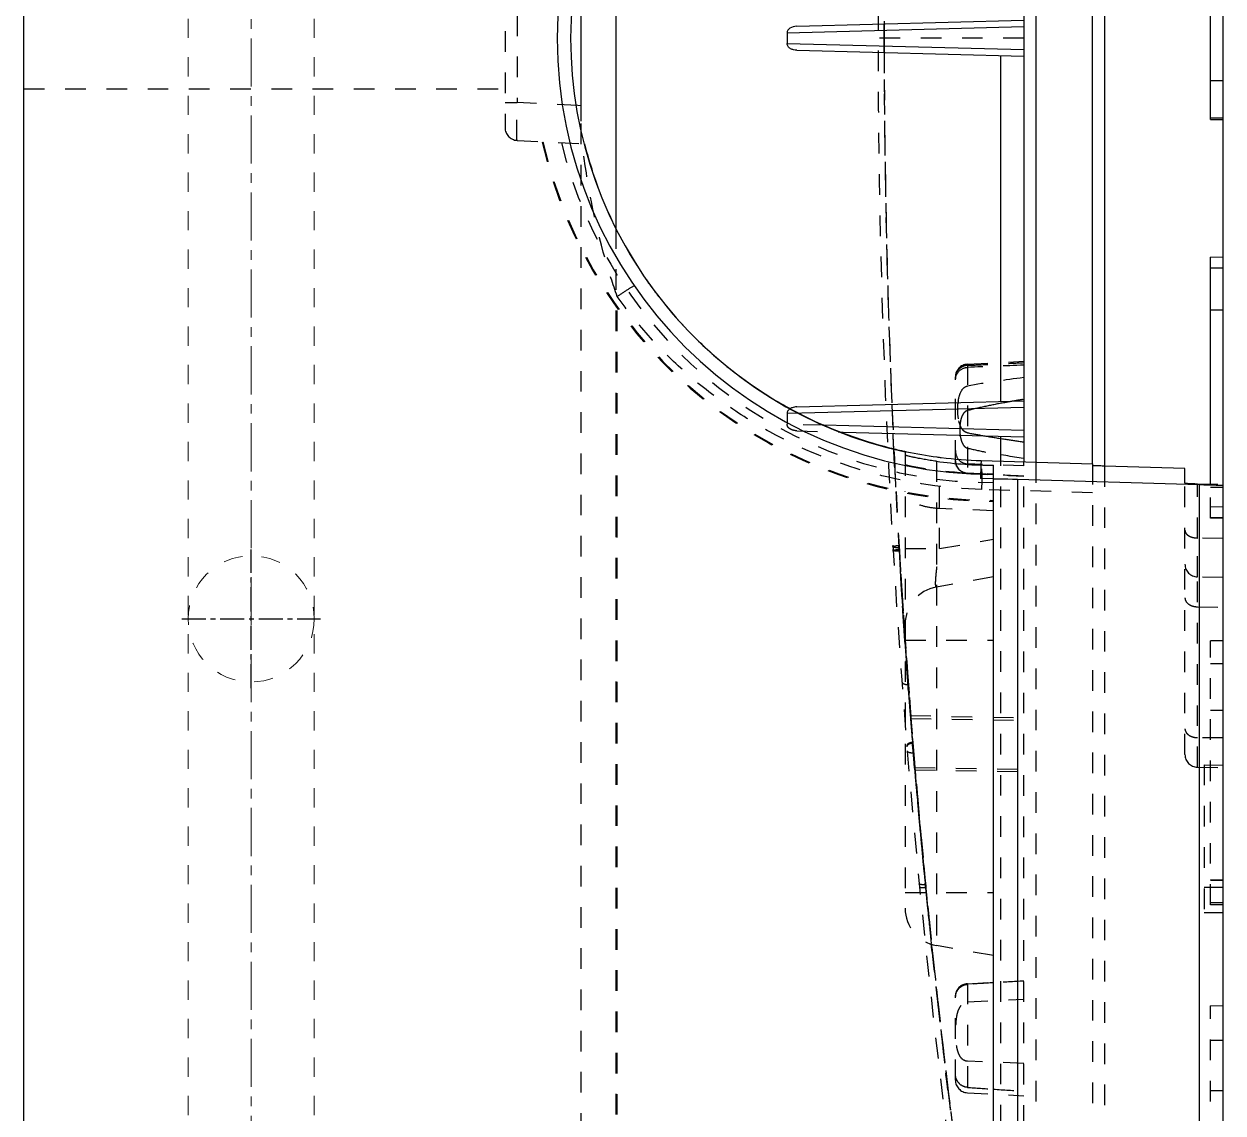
# Model space of a CAD drawing. Header units: millimetres. Extents: x -946 to 3963, y -10008 to 1396.
# Drawn here: x 1283 to 1378, y -3142.7 to -3056.4 of the extents above; entities that cross this region are included whole.
import ezdxf

# ---------------------------------------------------------------- set-up
doc = ezdxf.new("R2010")
doc.units = ezdxf.units.MM
doc.header["$LTSCALE"] = 16.335
doc.linetypes.add('CENTER', pattern=[0.6, 0.375, -0.075, 0.075, -0.075])
doc.linetypes.add('HIDDEN', pattern=[0.2, 0.1, -0.1])
doc.layers.get('0').update_dxf_attribs({"linetype": 'CONTINUOUS'})
doc.layers.add('cool', color=153, linetype='HIDDEN', lineweight=9)
doc.layers.add('DEFAULT_2', color=8, linetype='HIDDEN')

msp = doc.modelspace()

# ---------------------------------------------------------------- linework, layer by layer
at = {"color": 7, "linetype": 'Continuous'}
for p, q in [((1282.979, -3262.537), (1282.979, -2882.537)), ((1377.979, -3063.858), (1377.979, -3022.183)), ((1367.627, -3091.266), (1367.627, -3023.808)), ((1368.58, -3023.64), (1368.58, -3091.434)), ((1362.2, -3023.971), (1362.2, -3091.103)), ((1363.153, -3023.943), (1363.153, -3091.131)), ((1329.878, -3042.494), (1329.878, -3072.574)), ((1376.979, -3063.973), (1376.979, -3043.977)), ((1327.126, -3064.117), (1327.126, -3050.062)), ((1344.212, -3056.587), (1362.2, -3056.116)), ((1343.436, -3057.101), (1362.2, -3056.61)), ((1343.436, -3057.101), (1343.436, -3057.964)), ((1362.2, -3058.464), (1343.436, -3057.973)), ((1344.212, -3058.487), (1362.2, -3058.958)), ((1360.365, -3086.314), (1360.365, -3058.91)), ((1377.979, -3060.913), (1376.979, -3060.913)), ((1327.126, -3062.882), (1326.861, -3062.868)), ((1377.979, -3063.858), (1376.979, -3063.858)), ((1376.979, -3063.973), (1377.979, -3063.972)), ((1377.979, -3092.89), (1377.979, -3063.972)), ((1376.979, -3092.861), (1376.979, -3074.886)), ((1377.979, -3074.894), (1376.979, -3074.886)), ((1377.979, -3075.763), (1376.979, -3075.763)), ((1377.979, -3079.075), (1376.979, -3079.075)), ((1344.212, -3086.737), (1362.2, -3086.266)), ((1344.604, -3087.22), (1362.2, -3086.76)), ((1362.2, -3088.614), (1346.353, -3088.199)), ((1347.894, -3088.733), (1362.2, -3089.108)), ((1360.365, -3091.047), (1360.365, -3089.06)), ((1352.788, -3090.297), (1352.788, -3090.57)), ((1352.824, -3090.274), (1352.913, -3090.293)), ((1358.808, -3091), (1358.798, -3091.332)), ((1358.808, -3091), (1367.627, -3091.266)), ((1359.788, -3183.242), (1359.788, -3091.369)), ((1374.964, -3091.626), (1368.58, -3091.434)), ((1374.964, -3092.781), (1374.964, -3091.626)), ((1361.684, -3092.496), (1361.684, -3160.185)), ((1376.083, -3092.905), (1361.684, -3092.496)), ((1376.083, -3092.905), (1376.083, -3162.209)), ((1377.979, -3262.537), (1377.979, -3092.925))]:
    msp.add_line(p, q, dxfattribs=at)
at = {"color": 1, "linetype": 'CENTER', "ltscale": 0.310989}
for p, q in [((1300.979, -3109.037), (1300.979, -3098.037)), ((1295.479, -3103.537), (1306.479, -3103.537))]:
    msp.add_line(p, q, dxfattribs=at)
at = {"color": 7, "linetype": 'Continuous'}
for centre, radius, start, end in [((1359.788, -3057.537), 34.56, 90, 270), ((1359.788, -3057.537), 33.5, 102.06113, 257.93887), ((1358.184, -3058.312), 31.71, 193.85901, 196.98091), ((1358.314, -3058.271), 31.846, 196.98191, 198.19765), ((1359.515, -3057.714), 33.177, 218.96721, 223.82518), ((1359.749, -3057.468), 33.516, 223.85037, 230.43183), ((1359.957, -3057.223), 33.838, 230.42488, 235.3127), ((1359.854, -3057.374), 33.655, 235.31101, 241.88059), ((1359.614, -3057.772), 33.191, 241.92316, 246.80073), ((1359.888, -3057.126), 33.892, 246.80392, 255.56716), ((1359.922, -3057.024), 34, 255.55497, 257.65387), ((1359.913, -3057.064), 33.959, 257.65423, 257.95001), ((1359.887, -3057.196), 33.824, 258.10179, 262.22097), ((1359.857, -3057.401), 33.617, 262.22459, 262.81648), ((1359.818, -3057.742), 33.274, 262.80841, 268.25931)]:
    msp.add_arc(centre, radius, start, end, dxfattribs=at)
for centre, major_axis, ratio, start_param, end_param in [((1344.226, -3057.089), (0.791, 0.019), 0.635344, 1.573547, 3.126068), ((1344.226, -3087.239), (0.791, 0.019), 0.635344, 1.573547, 2.070447), ((1359.892, -3057.537), (33.832, 0), 0.999995, -1.707933, -1.573874), ((1361.788, -3092.534), (2, -0.059), 0.017448, 1.623668, 3.142104), ((1375.979, -3092.867), (2, -0.059), 0.017448, -1.517925, 0.000512)]:
    msp.add_ellipse(centre, major_axis=major_axis, ratio=ratio, start_param=start_param, end_param=end_param, dxfattribs=at)
for points, knots in [([(1344.212, -3058.487), (1344.127, -3058.484), (1343.956, -3058.463), (1343.715, -3058.374), (1343.504, -3058.22), (1343.436, -3058.049), (1343.436, -3057.964)], [0, 0, 0, 0, 0.250989, 0.501846, 0.752195, 1, 1, 1, 1]), ([(1355.267, -3091.051), (1355.099, -3091.028), (1354.774, -3090.98), (1354.306, -3090.903), (1353.883, -3090.825), (1353.517, -3090.751), (1353.253, -3090.694), (1353.079, -3090.653), (1352.978, -3090.628), (1352.9, -3090.607), (1352.839, -3090.592), (1352.811, -3090.579), (1352.788, -3090.574), (1352.788, -3090.57)], [0, 0, 0, 0, 0.201076, 0.390784, 0.56264, 0.711671, 0.83342, 0.882843, 0.924012, 0.956501, 0.980079, 0.994589, 1, 1, 1, 1]), ([(1368.58, -3091.434), (1368.456, -3091.43), (1368.277, -3091.424), (1368.051, -3091.415), (1367.909, -3091.409), (1367.794, -3091.403), (1367.716, -3091.399), (1367.67, -3091.395), (1367.647, -3091.393), (1367.636, -3091.39), (1367.627, -3091.39), (1367.627, -3091.388)], [0, 0, 0, 0, 0.388697, 0.562606, 0.713034, 0.835399, 0.925478, 0.957569, 0.980776, 0.994931, 1, 1, 1, 1])]:
    msp.add_open_spline(points, degree=3, knots=knots, dxfattribs=at)
at = {"layer": 'cool', "ltscale": 0.932966}
for p, q in [((1295.979, -3249.537), (1295.979, -3041.537)), ((1305.979, -3249.537), (1305.979, -3041.537))]:
    msp.add_line(p, q, dxfattribs=at)
at = {"layer": 'cool', "color": 1, "linetype": 'CENTER', "ltscale": 0.621977}
msp.add_line((1300.979, -3262.537), (1300.979, -3041.537), dxfattribs=at)
at = {"layer": 'cool', "ltscale": 0.932966}
msp.add_circle((1300.979, -3103.537), 5, dxfattribs=at)
at = {"layer": 'DEFAULT_2', "color": 8, "linetype": 'HIDDEN'}
for p, q in [((1321.096, -3050.451), (1321.096, -3064.623)), ((1322.048, -3052.458), (1322.048, -3062.616)), ((1362.2, -3057.537), (1350.644, -3057.537)), ((1282.979, -3061.537), (1321.096, -3061.537)), ((1321.096, -3062.616), (1322.048, -3062.616)), ((1326.861, -3062.868), (1322.048, -3062.616)), ((1327.126, -3150.873), (1327.126, -3064.117)), ((1377.979, -3063.972), (1377.979, -3063.858)), ((1322.048, -3065.627), (1327.397, -3065.907)), ((1329.878, -3072.574), (1329.878, -3146.152)), ((1329.983, -3149.351), (1329.983, -3077.994)), ((1357.726, -3083.366), (1362.2, -3083.131)), ((1357.726, -3083.366), (1357.726, -3092.008)), ((1356.773, -3091.004), (1356.773, -3084.371)), ((1362.098, -3086.16), (1362.2, -3086.143)), ((1343.436, -3087.251), (1344.604, -3087.22)), ((1343.436, -3087.251), (1343.436, -3088.114)), ((1346.353, -3088.199), (1343.436, -3088.123)), ((1344.212, -3088.637), (1347.894, -3088.733)), ((1359.006, -3089.026), (1359.191, -3089.057)), ((1351.905, -3090.342), (1351.889, -3090.013)), ((1351.907, -3090.376), (1351.891, -3090.047)), ((1351.907, -3090.375), (1351.891, -3090.047)), ((1351.907, -3090.375), (1351.891, -3090.047)), ((1351.907, -3090.376), (1351.891, -3090.047)), ((1351.907, -3090.376), (1351.891, -3090.047)), ((1351.907, -3090.376), (1351.891, -3090.047)), ((1351.907, -3090.376), (1351.891, -3090.047)), ((1362.071, -3089.502), (1362.2, -3089.521)), ((1351.92, -3090.647), (1351.907, -3090.375)), ((1351.92, -3090.647), (1351.907, -3090.375)), ((1351.92, -3090.648), (1351.907, -3090.376)), ((1351.92, -3090.648), (1351.907, -3090.376)), ((1351.92, -3090.648), (1351.907, -3090.376)), ((1351.956, -3091.397), (1351.92, -3090.648)), ((1352.788, -3090.57), (1352.788, -3126.468)), ((1355.267, -3091.051), (1355.267, -3129.422)), ((1362.2, -3091.404), (1357.726, -3091.254)), ((1360.365, -3146.947), (1360.365, -3091.047)), ((1362.2, -3090.83), (1361.999, -3090.799)), ((1362.2, -3156.759), (1362.2, -3091.103)), ((1363.153, -3091.131), (1363.153, -3151.386)), ((1367.627, -3091.266), (1367.627, -3162.068)), ((1355.527, -3097.971), (1355.527, -3091.773)), ((1359.218, -3092.081), (1357.726, -3092.001)), ((1357.726, -3092.008), (1362.2, -3092.243)), ((1358.798, -3091.332), (1358.766, -3092.413)), ((1359.788, -3092.112), (1359.218, -3092.081)), ((1368.58, -3091.434), (1368.58, -3163.072)), ((1359.788, -3092.442), (1358.766, -3092.413)), ((1374.964, -3114.289), (1374.964, -3092.781)), ((1375.946, -3097.131), (1375.946, -3092.831)), ((1375.946, -3092.831), (1377.979, -3092.89)), ((1376.979, -3095.559), (1376.979, -3092.861)), ((1377.979, -3093.135), (1376.979, -3093.135)), ((1377.979, -3092.925), (1377.979, -3092.89)), ((1367.627, -3093.55), (1358.877, -3093.29)), ((1359.788, -3094.975), (1355.527, -3094.802)), ((1376.979, -3094.648), (1377.979, -3094.656)), ((1377.979, -3095.525), (1376.979, -3095.525)), ((1377.979, -3095.561), (1376.979, -3095.561)), ((1352.304, -3097.903), (1352.297, -3097.782)), ((1352.304, -3097.904), (1352.297, -3097.782)), ((1352.311, -3098.016), (1352.297, -3097.784)), ((1352.311, -3098.009), (1352.304, -3097.903)), ((1352.311, -3098.009), (1352.304, -3097.904)), ((1355.527, -3097.971), (1359.788, -3097.219)), ((1377.979, -3097.167), (1375.946, -3097.131)), ((1375.946, -3100.214), (1375.946, -3097.131)), ((1352.319, -3098.146), (1352.311, -3098.009)), ((1352.319, -3098.146), (1352.311, -3098.009)), ((1352.318, -3098.14), (1352.311, -3098.016)), ((1352.318, -3098.14), (1352.311, -3098.016)), ((1352.318, -3098.14), (1352.311, -3098.016)), ((1352.318, -3098.14), (1352.311, -3098.016)), ((1352.321, -3098.183), (1352.311, -3098.017)), ((1352.321, -3098.182), (1352.311, -3098.017)), ((1352.32, -3098.161), (1352.312, -3098.025)), ((1352.788, -3097.971), (1355.527, -3097.971)), ((1359.788, -3100.219), (1355.267, -3101.017)), ((1375.946, -3115.289), (1375.946, -3100.214)), ((1377.979, -3100.249), (1375.946, -3100.214)), ((1375.946, -3102.579), (1377.979, -3102.604)), ((1352.683, -3103.984), (1352.676, -3103.883)), ((1352.787, -3105.53), (1352.769, -3105.264)), ((1352.787, -3105.529), (1352.769, -3105.266)), ((1352.788, -3105.549), (1352.769, -3105.267)), ((1352.788, -3105.548), (1352.769, -3105.269)), ((1352.788, -3105.547), (1352.769, -3105.269)), ((1352.788, -3105.547), (1352.769, -3105.269)), ((1352.788, -3105.219), (1359.788, -3105.219)), ((1376.979, -3126.198), (1376.979, -3105.269)), ((1377.979, -3105.285), (1376.979, -3105.269)), ((1377.979, -3107.11), (1376.979, -3107.11)), ((1353.014, -3108.738), (1352.997, -3108.504)), ((1353.045, -3109.144), (1352.997, -3108.507)), ((1353.202, -3111.204), (1362.2, -3111.365)), ((1377.979, -3110.809), (1376.979, -3110.809)), ((1353.219, -3111.424), (1362.2, -3111.584)), ((1377.979, -3112.97), (1375.946, -3112.945)), ((1353.415, -3113.85), (1353.381, -3113.442)), ((1353.423, -3113.955), (1353.388, -3113.532)), ((1353.423, -3113.954), (1353.388, -3113.532)), ((1353.423, -3113.954), (1353.388, -3113.532)), ((1353.423, -3113.955), (1353.388, -3113.533)), ((1353.426, -3113.98), (1353.39, -3113.55)), ((1353.442, -3114.172), (1353.426, -3113.98)), ((1353.442, -3114.172), (1353.426, -3113.98)), ((1353.554, -3115.511), (1353.516, -3115.066)), ((1353.538, -3115.317), (1362.2, -3115.447)), ((1353.554, -3115.511), (1362.2, -3115.64)), ((1375.946, -3115.289), (1377.979, -3115.324)), ((1376.479, -3115.092), (1376.479, -3126.824)), ((1376.479, -3115.092), (1377.979, -3115.123)), ((1354.387, -3124.594), (1354.376, -3124.479)), ((1354.387, -3124.594), (1354.376, -3124.479)), ((1376.979, -3124.196), (1377.979, -3124.213)), ((1377.979, -3124.276), (1376.979, -3124.276)), ((1352.788, -3125.219), (1359.788, -3125.219)), ((1354.401, -3124.73), (1354.388, -3124.594)), ((1354.401, -3124.73), (1354.388, -3124.594)), ((1354.413, -3124.851), (1354.401, -3124.735)), ((1354.413, -3124.851), (1354.401, -3124.735)), ((1354.413, -3124.851), (1354.401, -3124.735)), ((1354.413, -3124.851), (1354.401, -3124.735)), ((1377.979, -3124.809), (1376.479, -3124.809)), ((1377.979, -3126.038), (1376.979, -3126.038)), ((1377.979, -3126.199), (1376.979, -3126.199)), ((1377.979, -3126.824), (1376.479, -3126.824)), ((1354.88, -3129.426), (1354.861, -3129.25)), ((1354.883, -3129.451), (1354.863, -3129.267)), ((1354.883, -3129.451), (1354.863, -3129.267)), ((1354.883, -3129.451), (1354.863, -3129.267)), ((1354.883, -3129.451), (1354.863, -3129.268)), ((1354.883, -3129.457), (1354.864, -3129.271)), ((1354.883, -3129.458), (1354.864, -3129.272)), ((1354.936, -3129.957), (1354.883, -3129.457)), ((1354.921, -3129.819), (1354.883, -3129.458)), ((1359.788, -3130.219), (1355.267, -3129.422)), ((1357.726, -3132.441), (1362.2, -3132.206)), ((1357.726, -3132.441), (1357.726, -3141.083)), ((1356.773, -3140.078), (1356.773, -3133.46)), ((1357.726, -3133.885), (1362.2, -3133.675)), ((1377.979, -3134.226), (1376.979, -3134.201)), ((1376.979, -3154.84), (1376.979, -3134.201)), ((1377.979, -3136.951), (1376.979, -3136.951)), ((1362.2, -3138.755), (1357.726, -3138.591)), ((1356.033, -3139.674), (1356.016, -3139.533)), ((1356.033, -3139.674), (1356.016, -3139.534)), ((1356.092, -3140.164), (1356.028, -3139.63)), ((1356.092, -3140.164), (1356.028, -3139.631)), ((1356.092, -3140.164), (1356.028, -3139.631)), ((1356.091, -3140.162), (1356.032, -3139.671)), ((1356.092, -3140.164), (1356.033, -3139.674)), ((1356.092, -3140.164), (1356.033, -3139.674)), ((1356.092, -3140.164), (1356.033, -3139.674)), ((1356.174, -3140.844), (1356.091, -3140.162)), ((1356.175, -3140.849), (1356.092, -3140.164)), ((1356.175, -3140.848), (1356.092, -3140.164)), ((1356.175, -3140.85), (1356.092, -3140.164)), ((1356.175, -3140.85), (1356.092, -3140.164)), ((1356.175, -3140.85), (1356.092, -3140.164)), ((1356.175, -3140.85), (1356.092, -3140.164)), ((1356.175, -3140.85), (1356.092, -3140.164)), ((1357.726, -3141.083), (1362.2, -3141.318)), ((1377.979, -3140.924), (1376.979, -3140.924))]:
    msp.add_line(p, q, dxfattribs=at)
msp.add_lwpolyline([(1352.997, -3108.488), (1352.478, -3100.783), (1352.332, -3098.147)], dxfattribs=at)
for centre, radius, start, end in [((2040.215, -3057.537), 689.571, 172.479799, 187.520201), ((2037.421, -3057.58), 686.292, 176.611001, 179.996427), ((2036.034, -3057.535), 684.906, 180.000162, 183.388758), ((2044.628, -3057.539), 693.499, 180.093315, 182.398141), ((2043.842, -3057.553), 692.713, 180.092259, 182.399821), ((2043.797, -3057.554), 692.668, 180.092187, 182.399805), ((1322.101, -3064.623), 1.005, 180, 267), ((1359.788, -3057.537), 36.682, 192.90728, 270), ((1358.987, -3058.044), 32.556, 198.20848, 214.93967), ((1359.982, -3057.342), 33.774, 214.94913, 218.95989), ((1357.778, -3084.369), 1.005, 93, 180), ((1360.974, -3086.847), 4.01, 172.09983, 173.63482), ((1370.442, -3140.353), 54.823, 100.27128, 101.86082), ((1374.968, -3164.952), 79.835, 99.81332, 100.31964), ((1379.941, -3193.721), 109.031, 99.41894, 99.81196), ((2045.245, -3057.515), 694.117, 182.398004, 182.587539), ((2049.867, -3057.322), 698.743, 182.398031, 182.58769), ((2049.713, -3057.329), 698.588, 182.39803, 182.587685), ((1366.981, -3123.868), 37.979, 101.8634, 104.10518), ((1360.748, -3088.526), 3.629, 177.19239, 181.63752), ((1360.537, -3088.515), 3.418, 173.99315, 177.21402), ((1372.055, -3013.382), 76.761, 259.2411, 260.21232), ((1374.412, -2999.348), 90.991, 260.36983, 261.32152), ((1382.174, -2948.394), 142.534, 261.32786, 261.89191), ((1366.305, -3053.638), 37.367, 256.72684, 258.99781), ((1357.78, -3091.008), 0.994, 180, 266.89272), ((2041.848, -3057.704), 690.715, 182.795871, 182.968681), ((2041.997, -3057.697), 690.864, 182.795926, 182.968773), ((2041.95, -3057.7), 690.817, 182.795902, 182.968742), ((2046.324, -3057.466), 695.197, 182.803947, 182.967756), ((1359.788, -3057.537), 34.5, 258.29349, 270), ((2034.765, -3058.075), 683.621, 182.966987, 183.350226), ((2033.029, -3058.168), 681.884, 182.968186, 183.330508), ((2032.952, -3058.172), 681.807, 182.96823, 183.330672), ((2032.7, -3058.186), 681.554, 182.968217, 183.350352), ((2059.045, -3055.696), 707.984, 183.404292, 184.672692), ((2198.348, -3048.265), 847.498, 183.373761, 183.687754), ((2195.532, -3048.438), 844.677, 183.373287, 183.683221), ((2193.979, -3048.531), 843.122, 183.373577, 183.678222), ((2191.204, -3048.701), 840.341, 183.373171, 183.673603), ((2221.773, -3046.818), 870.967, 183.380893, 183.756608), ((2221.37, -3046.843), 870.564, 183.38089, 183.763281), ((2050.766, -3056.555), 699.668, 183.397567, 187.472083), ((1375.964, -3099.214), 1, 180, 269), ((1355.788, -3103.971), 3, 100, 180), ((1992.102, -3061.932), 640.8, 183.762502, 183.877422), ((1991.865, -3061.948), 640.563, 183.762671, 183.877583), ((1930.822, -3066.09), 579.379, 183.903276, 184.198445), ((1939.468, -3065.488), 588.047, 183.906153, 184.065839), ((1922.484, -3066.689), 571.02, 183.90199, 184.49334), ((1944.706, -3065.138), 593.296, 183.90556, 184.05635), ((1940.355, -3065.426), 588.935, 183.906367, 184.051533), ((1946.313, -3065.026), 594.906, 183.905839, 184.042047), ((1923.477, -3066.644), 572.014, 184.04167, 184.19572), ((1926.692, -3066.395), 575.239, 184.051464, 184.196936), ((1924.266, -3066.587), 572.805, 184.05634, 184.19541), ((1926.052, -3066.441), 574.596, 184.065874, 184.196835), ((1919.109, -3066.951), 567.634, 184.19678, 184.49366), ((1919.278, -3066.938), 567.804, 184.19697, 184.47128), ((1917.397, -3067.087), 565.917, 184.19579, 184.49349), ((1916.813, -3067.131), 565.331, 184.19591, 184.47133), ((1934.65, -3065.79), 583.219, 184.223051, 184.346), ((1932.975, -3065.883), 581.542, 184.263491, 184.701629), ((1933.084, -3065.874), 581.651, 184.26629, 184.70165), ((1916.528, -3067.164), 565.045, 184.34626, 184.47012), ((1950.707, -3064.446), 599.332, 184.474582, 184.697804), ((1933.908, -3065.795), 582.479, 184.471174, 184.700949), ((1941.654, -3065.169), 590.25, 184.473123, 184.691084), ((1948.562, -3064.616), 597.181, 184.495627, 184.698502), ((1935.529, -3065.664), 584.105, 184.493327, 184.700813), ((2038.07, -3057.293), 686.987, 184.519359, 185.633819), ((2023.308, -3059.514), 672.056, 184.592102, 187.535169), ((2023.281, -3059.517), 672.029, 184.596372, 187.526414), ((2045.703, -3056.576), 694.653, 184.729424, 185.626391), ((2023.147, -3058.481), 672.017, 184.734934, 184.87339), ((2027.334, -3058.13), 676.219, 184.735337, 184.883322), ((2033.844, -3057.572), 682.752, 184.736977, 184.876803), ((2030.333, -3057.867), 679.23, 184.736691, 184.866116), ((1375.964, -3114.289), 1, 180, 269), ((2042.898, -3056.833), 691.837, 184.849243, 185.630193), ((2040.805, -3057.026), 689.735, 184.861895, 185.612254), ((2042.812, -3056.841), 691.751, 184.865271, 185.630304), ((2040.609, -3057.043), 689.539, 184.869181, 185.633752), ((2040.449, -3057.059), 689.378, 184.879221, 185.633776), ((2048.906, -3056.243), 697.873, 185.627821, 185.755823), ((2048.371, -3056.288), 697.336, 185.630646, 185.759299), ((2075.521, -3053.543), 724.625, 185.637823, 185.998434), ((2076.698, -3053.425), 725.808, 185.647557, 185.998017), ((2073.197, -3053.783), 722.289, 185.756744, 185.997394), ((2075.046, -3053.585), 724.149, 185.760244, 185.99935), ((1355.788, -3126.468), 3, 180, 260), ((2083.477, -3052.72), 732.624, 186.009838, 186.359454), ((2084.09, -3052.665), 733.239, 186.011123, 186.34669), ((2083.259, -3052.755), 732.403, 186.010937, 186.346915), ((2057.18, -3055.62), 706.168, 186.031332, 186.835985), ((2056.763, -3055.669), 705.748, 186.042248, 186.836079), ((1357.778, -3133.444), 1.005, 93, 180), ((2050.58, -3056.409), 699.52, 186.345341, 186.832887), ((2051.244, -3056.327), 700.19, 186.358328, 186.836224), ((1357.778, -3140.079), 1.005, 180, 267), ((2038.225, -3057.857), 687.081, 186.93722, 187.512707), ((2038.645, -3057.803), 687.504, 186.937867, 187.506918), ((2038.506, -3057.821), 687.365, 186.937878, 187.51261)]:
    msp.add_arc(centre, radius, start, end, dxfattribs=at)
for centre, major_axis, ratio, start_param, end_param in [((1359.777, -3057.537), (36.612, 0), 1, -2.915788, -1.570492), ((1359.778, -3057.537), (35.206, 0), 1, 3.378826, 4.712694), ((1344.226, -3087.239), (0.791, 0.019), 0.635344, 8.353633, 9.409253), ((1375.964, -3092.81), (1, -0.029), 0.021822, -3.140961, -1.587618)]:
    msp.add_ellipse(centre, major_axis=major_axis, ratio=ratio, start_param=start_param, end_param=end_param, dxfattribs=at)
for points in [[(1351.129, -3057.537), (1351.129, -3057.16), (1351.129, -3056.783), (1351.13, -3056.405)], [(1351.129, -3057.537), (1351.129, -3057.16), (1351.129, -3056.783), (1351.13, -3056.406)], [(1351.13, -3058.668), (1351.129, -3058.291), (1351.129, -3057.914), (1351.129, -3057.537)], [(1351.13, -3058.668), (1351.129, -3058.291), (1351.129, -3057.914), (1351.129, -3057.537)], [(1351.13, -3058.668), (1351.129, -3058.291), (1351.129, -3057.914), (1351.129, -3057.537)], [(1351.13, -3058.668), (1351.129, -3058.291), (1351.129, -3057.914), (1351.129, -3057.537)], [(1351.13, -3058.668), (1351.129, -3058.291), (1351.129, -3057.914), (1351.129, -3057.537)], [(1351.13, -3058.668), (1351.129, -3058.291), (1351.129, -3057.914), (1351.129, -3057.537)], [(1362.2, -3083.435), (1360.709, -3083.495), (1359.217, -3083.554), (1357.726, -3083.615)], [(1362.2, -3084.419), (1360.705, -3084.614), (1359.211, -3084.827), (1357.726, -3085.091)], [(1357.447, -3085.232), (1357.524, -3085.162), (1357.623, -3085.109), (1357.726, -3085.091)], [(1356.96, -3086.917), (1356.961, -3086.745), (1356.97, -3086.573), (1356.989, -3086.402)], [(1357.002, -3086.296), (1357.015, -3086.207), (1357.03, -3086.119), (1357.049, -3086.032)], [(1357.019, -3087.687), (1356.976, -3087.433), (1356.959, -3087.174), (1356.96, -3086.917)], [(1357.227, -3087.687), (1357.182, -3087.84), (1357.154, -3087.998), (1357.138, -3088.157)], [(1351.889, -3090.013), (1351.871, -3089.626), (1351.854, -3089.238), (1351.836, -3088.851)], [(1351.891, -3090.047), (1351.873, -3089.654), (1351.855, -3089.262), (1351.837, -3088.869)], [(1351.891, -3090.047), (1351.873, -3089.654), (1351.855, -3089.262), (1351.837, -3088.869)], [(1351.891, -3090.047), (1351.873, -3089.654), (1351.855, -3089.261), (1351.837, -3088.869)], [(1357.12, -3088.63), (1357.123, -3088.746), (1357.132, -3088.861), (1357.147, -3088.976)], [(1357.147, -3088.976), (1357.162, -3089.09), (1357.184, -3089.203), (1357.213, -3089.314)], [(1357.213, -3089.314), (1357.23, -3089.375), (1357.249, -3089.435), (1357.271, -3089.494)], [(1351.96, -3091.474), (1351.941, -3091.097), (1351.923, -3090.719), (1351.905, -3090.342)], [(1357.618, -3089.964), (1357.652, -3089.983), (1357.688, -3089.998), (1357.726, -3090.007)], [(1361.999, -3090.799), (1361.054, -3090.656), (1360.111, -3090.502), (1359.174, -3090.319)], [(1356.797, -3091.22), (1356.782, -3091.149), (1356.773, -3091.077), (1356.773, -3091.004)], [(1362.2, -3092.241), (1361.396, -3092.198), (1360.592, -3092.155), (1359.788, -3092.112)], [(1351.899, -3097.866), (1351.882, -3097.86), (1351.866, -3097.853), (1351.852, -3097.843)], [(1352.304, -3097.905), (1352.228, -3097.908), (1352.151, -3097.907), (1352.074, -3097.9)], [(1352.318, -3098.141), (1352.241, -3098.144), (1352.163, -3098.143), (1352.086, -3098.136)], [(1352.318, -3098.141), (1352.241, -3098.144), (1352.163, -3098.143), (1352.086, -3098.136)], [(1352.318, -3098.141), (1352.241, -3098.144), (1352.163, -3098.143), (1352.086, -3098.136)], [(1352.321, -3098.184), (1352.244, -3098.188), (1352.166, -3098.187), (1352.089, -3098.179)], [(1352.685, -3104.018), (1352.655, -3103.552), (1352.624, -3103.086), (1352.594, -3102.62)], [(1352.685, -3104.015), (1352.656, -3103.577), (1352.628, -3103.138), (1352.6, -3102.7)], [(1352.685, -3104.014), (1352.658, -3103.601), (1352.631, -3103.189), (1352.604, -3102.776)], [(1352.685, -3104.014), (1352.658, -3103.601), (1352.631, -3103.189), (1352.604, -3102.776)], [(1352.685, -3104.014), (1352.658, -3103.601), (1352.631, -3103.189), (1352.604, -3102.776)], [(1352.786, -3108.716), (1352.86, -3108.733), (1352.938, -3108.74), (1353.014, -3108.738)], [(1353.538, -3115.317), (1353.505, -3114.935), (1353.473, -3114.554), (1353.441, -3114.172)], [(1353.516, -3115.066), (1353.491, -3114.768), (1353.466, -3114.47), (1353.441, -3114.172)], [(1356.773, -3133.558), (1356.773, -3133.375), (1356.819, -3133.187), (1356.906, -3133.026)], [(1359.788, -3132.371), (1359.101, -3132.411), (1358.413, -3132.452), (1357.726, -3132.493)], [(1362.2, -3132.231), (1361.396, -3132.277), (1360.592, -3132.324), (1359.788, -3132.371)], [(1356.877, -3140.055), (1356.809, -3139.908), (1356.773, -3139.743), (1356.773, -3139.581)], [(1357.726, -3140.654), (1358.413, -3140.703), (1359.101, -3140.75), (1359.788, -3140.798)], [(1359.788, -3140.798), (1360.592, -3140.853), (1361.396, -3140.908), (1362.2, -3140.962)]]:
    msp.add_open_spline(points, degree=3, dxfattribs=at)
for points, knots in [([(1351.129, -3057.537), (1351.129, -3067.156), (1351.433, -3081.493), (1352.406, -3100.106), (1353.069, -3109.1), (1353.415, -3113.389)], [0, 0, 0, 0, 0.516117, 0.76915, 1, 1, 1, 1]), ([(1351.129, -3057.537), (1351.129, -3067.156), (1351.433, -3081.493), (1352.406, -3100.106), (1353.069, -3109.1), (1353.415, -3113.389)], [0, 0, 0, 0, 0.516117, 0.76915, 1, 1, 1, 1]), ([(1322.048, -3065.627), (1322.043, -3065.627), (1322.044, -3065.596), (1322.036, -3065.561), (1322.036, -3065.484), (1322.032, -3065.386), (1322.03, -3065.26), (1322.027, -3065.043), (1322.026, -3064.716), (1322.028, -3064.267), (1322.032, -3063.753), (1322.039, -3063.196), (1322.045, -3062.812), (1322.048, -3062.616)], [0, 0, 0, 0, 0.005325, 0.020192, 0.044391, 0.077584, 0.119425, 0.16958, 0.293361, 0.444896, 0.617614, 0.804861, 1, 1, 1, 1]), ([(1329.985, -3077.993), (1329.637, -3077.022), (1328.373, -3073.077), (1327.58, -3068.986), (1327.225, -3065.898)], [0, 0, 0, 0, 0.249222, 1, 1, 1, 1]), ([(1329.983, -3077.994), (1330.262, -3077.803), (1330.791, -3077.452), (1331.433, -3077.06), (1331.859, -3076.824), (1332.084, -3076.724), (1332.205, -3076.672), (1332.291, -3076.672), (1332.299, -3076.689)], [0, 0, 0, 0, 0.378029, 0.711874, 0.837156, 0.926791, 0.978927, 1, 1, 1, 1]), ([(1358.877, -3093.291), (1356.035, -3093.206), (1350.375, -3092.375), (1343.72, -3089.788), (1338.891, -3086.853), (1335.556, -3084.265), (1332.549, -3081.317), (1330.794, -3079.134), (1329.982, -3077.995)], [0, 0, 0, 0, 0.252102, 0.502369, 0.627456, 0.75225, 0.875943, 1, 1, 1, 1]), ([(1357.726, -3083.453), (1357.594, -3083.459), (1357.329, -3083.53), (1356.91, -3083.861), (1356.773, -3084.272), (1356.773, -3084.53)], [0, 0, 0, 0, 0.253262, 0.506008, 1, 1, 1, 1]), ([(1356.773, -3084.609), (1356.773, -3084.362), (1356.97, -3083.847), (1357.477, -3083.625), (1357.726, -3083.615)], [0, 0, 0, 0, 0.497804, 1, 1, 1, 1]), ([(1357.726, -3083.453), (1358.098, -3083.435), (1359.031, -3083.396), (1360.522, -3083.313), (1361.641, -3083.266), (1362.2, -3083.239)], [0, 0, 0, 0, 0.249944, 0.625055, 1, 1, 1, 1]), ([(1357.049, -3086.032), (1357.098, -3085.812), (1357.195, -3085.516), (1357.39, -3085.282), (1357.447, -3085.232)], [0, 0, 0, 0, 0.748465, 1, 1, 1, 1]), ([(1357.726, -3087.034), (1357.589, -3087.068), (1357.362, -3087.286), (1357.267, -3087.551), (1357.227, -3087.687)], [0, 0, 0, 0, 0.498612, 1, 1, 1, 1]), ([(1344.212, -3088.637), (1344.127, -3088.634), (1343.956, -3088.613), (1343.715, -3088.524), (1343.504, -3088.37), (1343.436, -3088.199), (1343.436, -3088.114)], [0, 0, 0, 0, 0.250989, 0.501846, 0.752195, 1, 1, 1, 1]), ([(1357.726, -3088.794), (1357.675, -3088.784), (1357.575, -3088.753), (1357.408, -3088.63), (1357.188, -3088.343), (1357.093, -3088.046), (1357.049, -3087.848)], [0, 0, 0, 0, 0.126468, 0.25266, 0.502929, 1, 1, 1, 1]), ([(1356.773, -3090.203), (1356.773, -3090.457), (1356.91, -3090.864), (1357.331, -3091.184), (1357.594, -3091.25), (1357.726, -3091.254)], [0, 0, 0, 0, 0.492556, 0.745141, 1, 1, 1, 1]), ([(1357.271, -3089.494), (1357.324, -3089.632), (1357.419, -3089.814), (1357.575, -3089.94), (1357.618, -3089.964)], [0, 0, 0, 0, 0.747562, 1, 1, 1, 1]), ([(1357.614, -3091.989), (1357.42, -3091.956), (1357.044, -3091.775), (1356.84, -3091.41), (1356.797, -3091.22)], [0, 0, 0, 0, 0.50323, 1, 1, 1, 1]), ([(1358.877, -3093.29), (1358.883, -3092.99), (1358.887, -3092.553), (1358.885, -3091.999), (1358.878, -3091.648), (1358.868, -3091.376), (1358.85, -3091.162), (1358.841, -3091.071), (1358.819, -3090.996), (1358.808, -3091)], [0, 0, 0, 0, 0.391334, 0.569505, 0.723969, 0.846788, 0.933954, 0.98368, 1, 1, 1, 1]), ([(1355.527, -3094.802), (1355.153, -3094.786), (1354.468, -3094.699), (1353.686, -3094.437), (1353.218, -3094.143), (1352.917, -3093.864), (1352.788, -3093.582), (1352.788, -3093.408)], [0, 0, 0, 0, 0.340478, 0.62615, 0.742388, 0.841368, 1, 1, 1, 1]), ([(1374.964, -3096.517), (1374.964, -3096.598), (1375.028, -3096.777), (1375.258, -3096.973), (1375.577, -3097.099), (1375.82, -3097.13), (1375.946, -3097.131)], [0, 0, 0, 0, 0.193651, 0.424013, 0.698474, 1, 1, 1, 1]), ([(1351.852, -3097.843), (1351.847, -3097.84), (1351.834, -3097.83), (1351.822, -3097.816), (1351.821, -3097.804)], [0, 0, 0, 0, 0.312855, 1, 1, 1, 1]), ([(1351.899, -3097.866), (1351.888, -3097.862), (1351.858, -3097.849), (1351.824, -3097.826), (1351.821, -3097.804)], [0, 0, 0, 0, 0.348683, 1, 1, 1, 1]), ([(1352.31, -3097.737), (1352.192, -3097.744), (1352.032, -3097.768), (1351.873, -3097.825), (1351.824, -3097.873), (1351.826, -3097.892)], [0, 0, 0, 0, 0.673347, 0.890899, 1, 1, 1, 1]), ([(1352.074, -3097.9), (1352.057, -3097.898), (1351.998, -3097.892), (1351.938, -3097.88), (1351.899, -3097.866)], [0, 0, 0, 0, 0.289887, 1, 1, 1, 1]), ([(1351.903, -3098.098), (1351.893, -3098.094), (1351.866, -3098.082), (1351.835, -3098.059), (1351.834, -3098.038)], [0, 0, 0, 0, 0.347467, 1, 1, 1, 1]), ([(1351.903, -3098.098), (1351.893, -3098.094), (1351.866, -3098.082), (1351.835, -3098.059), (1351.834, -3098.038)], [0, 0, 0, 0, 0.347455, 1, 1, 1, 1]), ([(1351.903, -3098.098), (1351.893, -3098.094), (1351.866, -3098.082), (1351.835, -3098.059), (1351.834, -3098.038)], [0, 0, 0, 0, 0.347467, 1, 1, 1, 1]), ([(1351.871, -3098.124), (1351.866, -3098.121), (1351.851, -3098.111), (1351.838, -3098.094), (1351.837, -3098.082)], [0, 0, 0, 0, 0.31915, 1, 1, 1, 1]), ([(1351.871, -3098.124), (1351.866, -3098.121), (1351.851, -3098.111), (1351.838, -3098.094), (1351.837, -3098.082)], [0, 0, 0, 0, 0.31915, 1, 1, 1, 1]), ([(1351.842, -3098.175), (1351.841, -3098.155), (1351.893, -3098.108), (1352.05, -3098.051), (1352.21, -3098.028), (1352.326, -3098.02)], [0, 0, 0, 0, 0.112186, 0.331201, 1, 1, 1, 1]), ([(1352.089, -3098.179), (1352.065, -3098.177), (1351.991, -3098.168), (1351.914, -3098.152), (1351.871, -3098.124)], [0, 0, 0, 0, 0.317422, 1, 1, 1, 1]), ([(1352.089, -3098.179), (1352.065, -3098.177), (1351.991, -3098.168), (1351.914, -3098.152), (1351.871, -3098.124)], [0, 0, 0, 0, 0.317422, 1, 1, 1, 1]), ([(1352.086, -3098.136), (1352.068, -3098.134), (1352.006, -3098.127), (1351.944, -3098.115), (1351.903, -3098.098)], [0, 0, 0, 0, 0.294481, 1, 1, 1, 1]), ([(1352.086, -3098.136), (1352.068, -3098.134), (1352.006, -3098.127), (1351.944, -3098.115), (1351.903, -3098.098)], [0, 0, 0, 0, 0.294492, 1, 1, 1, 1]), ([(1352.086, -3098.136), (1352.068, -3098.134), (1352.006, -3098.127), (1351.944, -3098.115), (1351.903, -3098.098)], [0, 0, 0, 0, 0.294482, 1, 1, 1, 1]), ([(1355.267, -3101.017), (1355.246, -3101.02), (1355.223, -3100.956), (1355.215, -3100.887), (1355.205, -3100.729), (1355.214, -3100.475), (1355.242, -3100.093), (1355.289, -3099.632), (1355.379, -3098.914), (1355.464, -3098.354), (1355.527, -3097.971)], [0, 0, 0, 0, 0.021062, 0.04439, 0.077127, 0.169856, 0.295688, 0.44862, 0.621817, 1, 1, 1, 1]), ([(1352.685, -3104.018), (1352.677, -3103.896), (1352.645, -3103.405), (1352.613, -3102.914), (1352.589, -3102.544)], [0, 0, 0, 0, 0.248282, 1, 1, 1, 1]), ([(1374.964, -3101.872), (1374.964, -3101.965), (1375.024, -3102.163), (1375.251, -3102.393), (1375.573, -3102.541), (1375.819, -3102.578), (1375.946, -3102.579)], [0, 0, 0, 0, 0.209592, 0.444802, 0.712244, 1, 1, 1, 1]), ([(1352.769, -3105.269), (1352.762, -3105.165), (1352.734, -3104.747), (1352.706, -3104.329), (1352.685, -3104.014)], [0, 0, 0, 0, 0.247844, 1, 1, 1, 1]), ([(1352.769, -3105.269), (1352.762, -3105.165), (1352.734, -3104.747), (1352.706, -3104.329), (1352.685, -3104.014)], [0, 0, 0, 0, 0.247844, 1, 1, 1, 1]), ([(1352.769, -3105.269), (1352.762, -3105.165), (1352.734, -3104.747), (1352.706, -3104.329), (1352.685, -3104.014)], [0, 0, 0, 0, 0.247844, 1, 1, 1, 1]), ([(1352.769, -3105.267), (1352.762, -3105.163), (1352.734, -3104.746), (1352.706, -3104.329), (1352.685, -3104.015)], [0, 0, 0, 0, 0.247849, 1, 1, 1, 1]), ([(1352.531, -3108.52), (1352.534, -3108.541), (1352.578, -3108.647), (1352.698, -3108.696), (1352.786, -3108.716)], [0, 0, 0, 0, 0.189549, 1, 1, 1, 1]), ([(1374.964, -3112.238), (1374.964, -3112.33), (1375.024, -3112.529), (1375.251, -3112.759), (1375.573, -3112.907), (1375.819, -3112.943), (1375.946, -3112.945)], [0, 0, 0, 0, 0.209592, 0.444802, 0.712244, 1, 1, 1, 1]), ([(1353.409, -3113.32), (1353.345, -3113.325), (1353.221, -3113.35), (1353.041, -3113.408), (1352.915, -3113.53), (1352.927, -3113.602)], [0, 0, 0, 0, 0.324475, 0.629148, 1, 1, 1, 1]), ([(1353.413, -3113.37), (1353.349, -3113.375), (1353.225, -3113.4), (1353.046, -3113.458), (1352.919, -3113.58), (1352.931, -3113.652)], [0, 0, 0, 0, 0.324582, 0.629336, 1, 1, 1, 1]), ([(1353.413, -3113.37), (1353.349, -3113.375), (1353.225, -3113.4), (1353.046, -3113.458), (1352.919, -3113.58), (1352.931, -3113.652)], [0, 0, 0, 0, 0.324582, 0.629335, 1, 1, 1, 1]), ([(1353.413, -3113.371), (1353.35, -3113.376), (1353.225, -3113.4), (1353.046, -3113.459), (1352.919, -3113.58), (1352.931, -3113.652)], [0, 0, 0, 0, 0.324584, 0.629339, 1, 1, 1, 1]), ([(1353.415, -3113.389), (1353.351, -3113.394), (1353.226, -3113.419), (1353.047, -3113.477), (1352.921, -3113.598), (1352.933, -3113.67)], [0, 0, 0, 0, 0.324692, 0.629507, 1, 1, 1, 1]), ([(1353.442, -3114.172), (1353.34, -3114.177), (1353.172, -3114.168), (1352.998, -3114.083), (1352.968, -3114.02)], [0, 0, 0, 0, 0.597603, 1, 1, 1, 1]), ([(1353.984, -3124.577), (1353.973, -3124.573), (1353.945, -3124.563), (1353.91, -3124.546), (1353.906, -3124.526)], [0, 0, 0, 0, 0.352917, 1, 1, 1, 1]), ([(1353.984, -3124.577), (1353.973, -3124.573), (1353.945, -3124.563), (1353.91, -3124.546), (1353.906, -3124.526)], [0, 0, 0, 0, 0.352918, 1, 1, 1, 1]), ([(1354.413, -3124.851), (1354.3, -3124.86), (1354.145, -3124.862), (1353.989, -3124.834), (1353.932, -3124.8), (1353.93, -3124.782)], [0, 0, 0, 0, 0.674586, 0.891881, 1, 1, 1, 1]), ([(1354.413, -3124.851), (1354.3, -3124.86), (1354.145, -3124.862), (1353.989, -3124.834), (1353.932, -3124.8), (1353.93, -3124.782)], [0, 0, 0, 0, 0.674586, 0.891881, 1, 1, 1, 1]), ([(1354.413, -3124.851), (1354.3, -3124.86), (1354.145, -3124.862), (1353.989, -3124.834), (1353.932, -3124.8), (1353.93, -3124.782)], [0, 0, 0, 0, 0.674586, 0.891881, 1, 1, 1, 1]), ([(1354.387, -3124.594), (1354.313, -3124.6), (1354.178, -3124.604), (1354.042, -3124.593), (1353.984, -3124.577)], [0, 0, 0, 0, 0.55535, 1, 1, 1, 1]), ([(1356.906, -3133.026), (1356.985, -3132.878), (1357.221, -3132.615), (1357.557, -3132.503), (1357.726, -3132.493)], [0, 0, 0, 0, 0.498863, 1, 1, 1, 1]), ([(1357.726, -3138.591), (1357.611, -3138.586), (1357.384, -3138.5), (1357.152, -3138.238), (1357.003, -3137.929), (1356.88, -3137.49), (1356.818, -3136.923), (1356.803, -3136.242), (1356.819, -3135.561), (1356.881, -3134.993), (1357.004, -3134.554), (1357.153, -3134.243), (1357.384, -3133.979), (1357.611, -3133.89), (1357.726, -3133.885)], [0, 0, 0, 0, 0.062805, 0.125391, 0.187849, 0.250217, 0.374836, 0.499568, 0.624274, 0.749031, 0.811528, 0.874174, 0.93703, 1, 1, 1, 1]), ([(1357.726, -3140.654), (1357.546, -3140.642), (1357.189, -3140.512), (1356.952, -3140.218), (1356.877, -3140.055)], [0, 0, 0, 0, 0.500718, 1, 1, 1, 1])]:
    msp.add_open_spline(points, degree=3, knots=knots, dxfattribs=at)

doc.saveas('drawing.dxf')
